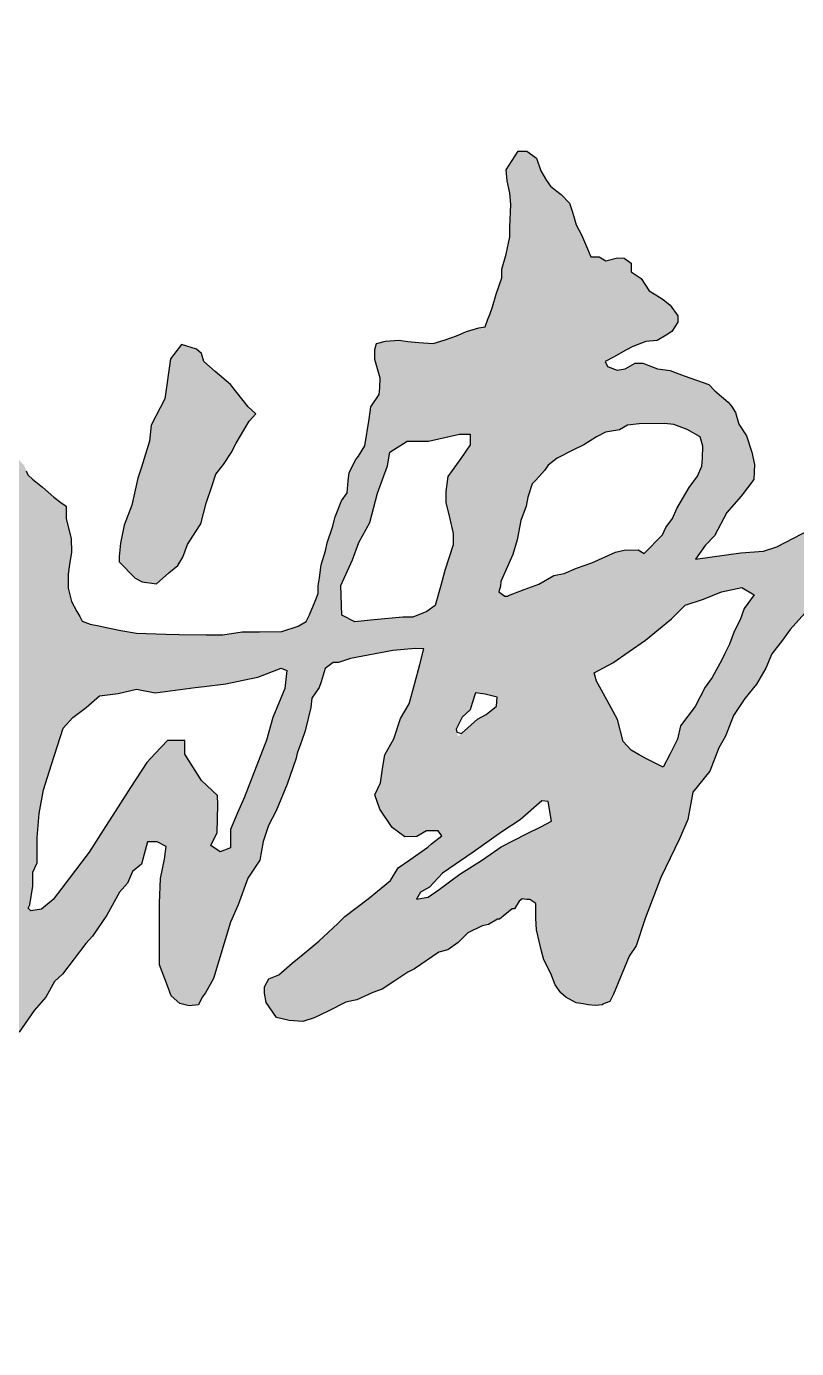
# Model space of a CAD drawing. Header units: millimetres. Extents: x -616 to 3731, y -1108 to 683.
# Drawn here: x 1239 to 2283, y -1108 to 683 of the extents above; entities that cross this region are included whole.
import ezdxf

# ---------------------------------------------------------------- set-up
doc = ezdxf.new("R2010")
doc.units = ezdxf.units.MM

# ---------------------------------------------------------------- blocks, each defined once
blk = doc.blocks.new('11112')
h = blk.add_hatch(color=0)
h.paths.add_polyline_path([(1295.7, -78), (1295.7, -59), (1297.3, -45.8), (1300.1, -29.1), (1299.8, -10.5), (1292.9, 16), (1292.9, 22.1), (1292.9, 33.1), (1285.8, 38.4), (1276.3, 45.5), (1268.7, 52.1), (1260.9, 58.9), (1247.3, 70.1), (1240.9, 76), (1238.9, 81.3), (1235.8, 89.1), (1230.7, 94.2), (1223.9, 101.3), (1215.8, 110.5), (1214.7, 114.2), (1208.6, 124.7), (1203.9, 131.8), (1187.8, 143.8), (1179.8, 145.7), (1171.3, 147.8), (1163.5, 157.6), (1156.9, 169.7), (1146.5, 180.3), (1132.3, 194.9), (1127.8, 200.7), (1121.8, 205.6), (1110.2, 207.8), (1094.3, 202.9), (1087.2, 199.2), (1081.9, 195.5), (1079.3, 182.7), (1072.2, 166.8), (1072.2, 160.3), (1069.6, 146.5), (1068.7, 138.3), (1069.1, 131.6), (1069.4, 122), (1067.7, 107.4), (1067.7, 98.9), (1069.1, 76.9), (1072.2, 69.1), (1074.9, 52.8), (1078.9, 31.4), (1080.2, 24), (1084.4, 13.2), (1086.6, -0.6), (1094.2, -9.9), (1096.9, -14.3), (1102, -22.4), (1107.1, -36.7), (1114.9, -49.9), (1120.4, -55), (1120.4, -66.2), (1123.6, -72.3), (1124.8, -79.4), (1136.3, -87.9), (1144.5, -97.7), (1149.9, -104.8), (1158.7, -114), (1166.6, -125.2), (1173.3, -133.2), (1179, -142.7), (1180.7, -147.5), (1180.7, -152.9), (1180.1, -161.4), (1178.4, -170.2), (1178.4, -175), (1176, -192.6), (1176, -200.1), (1174.9, -208.5), (1167.8, -210.6), (1156.3, -214), (1127.3, -217.7), (1103.7, -222.6), (1089.5, -223.7), (1069.4, -229.2), (1046.6, -234), (1036.1, -235.5), (1022.2, -239.8), (1007.2, -241.6), (994, -244.3), (976.7, -247.6), (959.4, -251), (947.5, -251), (933.6, -253.7), (927.8, -252.5), (920.7, -248.9), (915.5, -241.9), (912.5, -232.6), (909.5, -205.2), (907.1, -190.6), (901.7, -179.7), (894.2, -166.8), (888.4, -159.5), (886, -151), (882.6, -138.4), (879.1, -127.9), (872.1, -100.8), (863.6, -90.3), (858.2, -81.4), (855.5, -68.5), (847.8, -49.6), (847.8, -43.7), (847.8, -31.7), (846.8, -25.6), (843.1, -3.4), (843.4, 5.2), (847.7, 13.9), (857.2, 23.7), (866.5, 39.4), (869, 56.1), (869.3, 59.5), (869.3, 66.8), (874.2, 82.2), (875.7, 92.4), (875.7, 101.3), (881, 110.5), (880, 115.1), (883.5, 122.5), (888.1, 132.4), (888.1, 137.6), (893.6, 145.6), (898, 152.7), (899.5, 161), (907.5, 178), (914.5, 193.5), (920.6, 208.3), (926.8, 229.5), (929.6, 239.2), (935.1, 258.3), (937.1, 269.3), (937.1, 280.4), (942.6, 296.4), (945.6, 309.5), (945.6, 320.5), (945.6, 333.6), (942.6, 354.7), (942.6, 363.7), (937, 380.3), (937, 389.3), (934.9, 399.9), (932, 411.7), (914.4, 437.8), (898.9, 462.4), (894.3, 470.5), (880.8, 494.6), (871.2, 511.9), (864.2, 524.7), (858.4, 535.5), (851.1, 542.3), (834.1, 558.3), (825, 564.8), (816, 572.4), (796.9, 585.9), (785.2, 595.6), (776.3, 607.8), (767.8, 614.8), (754.8, 625.8), (744.8, 635.3), (726.1, 650), (719.2, 652), (710.7, 663.2), (689.7, 673.9), (679.7, 678.9), (669.3, 682.4), (655.8, 683.4), (650.8, 678.5), (649, 673.8), (651.9, 659.2), (656.2, 644.2), (667, 636.3), (690, 621.6), (703.3, 605.6), (728.7, 581.9), (738.3, 574.6), (744.3, 570.4), (758.5, 553.4), (772.2, 541.4), (779.9, 530.6), (790.6, 515.6), (804.8, 499.1), (821.7, 482.5), (843, 436.3), (844.3, 412.3), (850.8, 393.8), (850, 353.8), (844.1, 326.8), (837.8, 306.6), (836.4, 282.3), (827.1, 253), (823.5, 227.3), (820.7, 203), (802.8, 178.7), (801.7, 163.1), (789.9, 136.5), (779.2, 112.2), (764.9, 79.9), (752.6, 36.9), (745.5, 11.9), (722.6, -18.8), (718, -49.7), (715.6, -87.4), (724.8, -107.4), (731.9, -131), (744.8, -148.1), (759.9, -180.3), (770.3, -201.7), (782.1, -217), (795.5, -234.6), (813.1, -257.6), (819.7, -268.4), (826.8, -280.3), (821.6, -283.4), (810.2, -290.3), (791.8, -294.8), (727.5, -310.4), (677.8, -326.1), (622.1, -336.3), (561.7, -347.3), (524.8, -359.7), (470, -372.6), (432.7, -384), (396.5, -387.8), (362.5, -398.9), (331.9, -408.8), (296.8, -415.5), (271.6, -421.6), (230.6, -433.4), (220, -437.3), (196.2, -443.7), (173.1, -451.2), (163.5, -454.4), (134.3, -463.9), (60.4, -489.6), (40.7, -489.6), (20.9, -500.6), (-24.8, -514.3), (-83.1, -531.8), (-113, -544.9), (-154.5, -553.7), (-204.7, -564.6), (-231.6, -577.1), (-263.3, -590), (-324.5, -610.9), (-365.7, -631.5), (-427.6, -651.9), (-525.2, -707.3), (-552.4, -721.4), (-566.2, -739.1), (-588.4, -751.2), (-597.4, -769.4), (-615.5, -807.3), (-615.7, -834.6), (-585.6, -874.4), (-562.3, -896.8), (-532.9, -918.7), (-503.5, -938.1), (-453, -951.4), (-429.2, -959.7), (-403.8, -977.6), (-377.5, -985.6), (-325.6, -1000.9), (-281, -1013.6), (-235.5, -1025.2), (-203.2, -1038.5), (-156.2, -1043), (-108, -1054.7), (-75.4, -1063.5), (-39.1, -1068), (48.4, -1085.5), (107.2, -1099.3), (130.8, -1100.8), (203.7, -1105.5), (245.4, -1103.8), (277.8, -1103), (374.2, -1108.1), (426.5, -1101.2), (476.6, -1103.6), (525.9, -1092.5), (568.4, -1080.8), (633.6, -1062.7), (683.5, -1051.4), (742.3, -1025.6), (807.3, -989.2), (853.9, -958), (869.8, -945.7), (887.2, -925.5), (910.9, -901.4), (938.1, -867.6), (949.7, -845.6), (963.9, -818.7), (977.1, -781.1), (999.6, -735), (1011.4, -712.4), (1014.6, -669.9), (1019.9, -606.1), (1006.3, -549.5), (1004.2, -516), (980.1, -430.1), (971.7, -396.6), (963.8, -365.1), (960, -353.1), (970.1, -338), (997.9, -322.2), (1059.3, -304.3), (1089.1, -295), (1116, -290.2), (1149.9, -281.3), (1168.1, -278.3), (1164.2, -308.9), (1161.9, -344.8), (1156.7, -396.4), (1149.1, -434.6), (1148.8, -473.6), (1141.2, -494.4), (1133.5, -531), (1130, -571.5), (1127, -587.1), (1121.7, -612.3), (1109, -673.1), (1109, -686.7), (1116.5, -705.3), (1127.9, -721.6), (1135.7, -738.3), (1146, -746.6), (1174, -753.7), (1183.6, -748.1), (1193.9, -733.8), (1206.1, -725.3), (1212.1, -711.7), (1229.4, -679.4), (1239.4, -664.7), (1245.2, -514.9), (1241.6, -511.3), (1243.7, -507), (1247.6, -481.5), (1247.6, -462.8), (1253.5, -450.1), (1253.5, -415.7), (1256.5, -383.3), (1262.4, -350.9), (1273.2, -316.6), (1288.9, -267.5), (1302, -252.9), (1331.3, -127.8), (1325.3, -126.6), (1314.7, -122.3), (1311.3, -116.1), (1307.6, -109.2), (1300.4, -96)])
h.paths.add_polyline_path([(873.2, -339.5), (883.7, -360.3), (890.7, -381.2), (905.6, -410.9), (919.6, -438), (933.5, -481.6), (935.3, -516.6), (937, -559.4), (938.8, -585.6), (930.9, -661.8), (930.9, -677.5), (928.3, -688.9), (925.7, -706.3), (913.4, -731.7), (904.7, -750.9), (898.6, -764.8), (888.1, -784.9), (881, -798.4), (873.6, -812.7), (865.4, -828.3), (850.5, -828.3), (837.4, -845.2), (804.2, -873.1), (786.9, -887.7), (773.6, -901.9), (757, -918.5), (724.7, -937.7), (706.6, -958.9), (688.2, -961.7), (671.6, -970.5), (667.2, -973.6), (648.9, -982.4), (643.5, -983.7), (631, -989.5), (620.2, -994.2), (609, -999.3), (590.7, -1006.7), (563, -1011.1), (546.1, -1017.5), (525.1, -1021.6), (507.2, -1022.6), (474.7, -1029), (445.6, -1032.7), (424.6, -1037.1), (404, -1040.2), (379.6, -1042.5), (310.4, -1043.1), (266.1, -1041.7), (223.2, -1051.4), (207.9, -1048.6), (171.9, -1041.7), (153.9, -1040.3), (130.4, -1041.7), (109.6, -1041.7), (73.6, -1036.2), (48.6, -1034.8), (3.7, -1023.5), (-21.2, -1020.8), (-35.5, -1019.2), (-72.4, -1013.8), (-93.2, -1008.3), (-126.5, -998.6), (-155.6, -998.6), (-174.9, -998.6), (-193, -998.6), (-217.9, -987.5), (-242.8, -980.6), (-278.8, -969.5), (-320.4, -959.9), (-359.2, -947.4), (-399.3, -933.6), (-428.4, -916.9), (-465.8, -903.1), (-510.8, -882.8), (-544.3, -860.2), (-548.9, -836.1), (-544.3, -818.2), (-533.5, -800.3), (-516.3, -781.4), (-469, -749.4), (-402.2, -709.1), (-368.9, -694.1), (-313.9, -670.8), (-273.3, -648.4), (-174.1, -617.4), (-134.2, -603.9), (-98.3, -584.7), (-83, -577.6), (-64.9, -570.5), (-9, -550.9), (9.6, -542.8), (41.7, -536.6), (73.7, -524.6), (83.7, -520.8), (93.3, -517.2), (128.2, -502.7), (141.6, -502.7), (198.3, -491.7), (220.1, -480), (259.5, -475.8), (274.6, -458.7), (328, -452.6), (363.4, -439.1), (418.5, -425.7), (438.6, -420.7), (479.6, -403.7), (529.8, -391.4), (560.4, -391.4), (592.2, -387.8), (656.6, -362.6), (708.6, -349.9), (740.2, -343.8), (768.5, -338), (798.9, -330.3), (812.4, -323.3), (842.4, -322.7), (846, -322.6), (864.5, -334.1)], flags=16)
h = blk.add_hatch(color=0)
h.paths.add_polyline_path([(3379.1, -264.6), (3379.1, -250.3), (3379.1, -220.6), (3387.3, -189.2), (3387.3, -170.8), (3387.3, -134.9), (3386.6, -112.8), (3384.8, -81.6), (3392.4, -48.9), (3396.5, 7.5), (3396.5, 19.8), (3404.9, 43.7), (3404.2, 83.5), (3403.9, 98.6), (3412.6, 105.7), (3421.5, 113), (3436.4, 123), (3449.4, 130.7), (3463.9, 136.7), (3470.6, 146.7), (3460.9, 165.4), (3441.1, 189.6), (3432.1, 203.1), (3421.9, 212.7), (3419, 222.4), (3416.4, 232.7), (3417.7, 245.2), (3420.2, 264.2), (3425.7, 288.9), (3419.9, 316), (3425, 352.4), (3424.2, 358.1), (3422.7, 368.4), (3431.9, 386.6), (3431.9, 394), (3431.9, 410), (3429.7, 430.6), (3427.3, 451.8), (3436.5, 468.2), (3432.5, 484.8), (3419.5, 492.4), (3408.9, 506.7), (3395.3, 516.7), (3386.2, 527.6), (3379.2, 544.3), (3370.2, 555.5), (3359, 560.8), (3342, 561.1), (3324, 564), (3304.7, 565.8), (3284.4, 566.2), (3254.7, 564.9), (3233.3, 559.7), (3213.3, 553.9), (3185.5, 542.9), (3168.7, 541.6), (3148.4, 535.6), (3113, 528), (3071, 513.4), (3059.9, 508.8), (3026.4, 498.9), (2990.2, 489.9), (2976.6, 488), (2949.4, 482.2), (2930.9, 482.5), (2909.3, 481.5), (2877, 488), (2865.3, 480.8), (2849.8, 463.4), (2849.8, 455), (2856.3, 438.8), (2866.6, 419.5), (2869.9, 402), (2870.6, 388.8), (2876.3, 381.3), (2888.6, 365.2), (2899, 365.2), (2912.3, 356.4), (2916.4, 344.1), (2916.4, 327.1), (2910.2, 308.6), (2906.4, 294.6), (2899.2, 276.9), (2894.5, 259.3), (2886.2, 240.7), (2879.6, 223.3), (2869.8, 200.7), (2854.5, 165.4), (2850.2, 152.8), (2841.5, 127.2), (2831, 116.7), (2824.1, 99.7), (2781.1, 91.1), (2769.6, 87.4), (2741.2, 80.5), (2709.2, 68.2), (2667.5, 59.5), (2661.1, 54.9), (2635, 53.1), (2616.2, 50.8), (2590.3, 46.3), (2580.6, 44.8), (2572.4, 42.5), (2563, 40.2), (2555.8, 40.2), (2545.9, 33.5), (2530.3, 30.5), (2522.2, 27.2), (2506.4, 27.9), (2488.8, 24.9), (2481.1, 21.8), (2469.9, 18.8), (2458.7, 20), (2454.8, 27.9), (2448.8, 37.4), (2441, 49.2), (2425.8, 49.2), (2405.2, 44.6), (2375.8, 31), (2356, 17.4), (2333.3, 12.8), (2312.8, 7.7), (2278.7, -9.9), (2255.9, -22), (2237.9, -27.5), (2207.2, -29.8), (2145.8, -38.5), (2159.1, -20), (2171.6, -6.7), (2188.2, 24.7), (2207.8, 46.7), (2225, 69.5), (2226, 89.8), (2222.3, 106.4), (2214.9, 128.6), (2204.5, 144.5), (2200, 160.1), (2194.5, 169), (2190, 174.2), (2172.2, 189.6), (2164, 198.1), (2130.4, 209.7), (2119.9, 214), (2111.7, 217.3), (2094.5, 219.3), (2074.3, 227.3), (2063.9, 227.3), (2050.7, 219.4), (2039.7, 217.6), (2026.7, 222.4), (2023.3, 229.4), (2034.9, 235.2), (2051.4, 244.7), (2060.8, 249.8), (2078.5, 256.6), (2094, 257.9), (2106.3, 264.9), (2113.8, 270.1), (2122, 282.7), (2122, 291.2), (2111.5, 305.9), (2102, 313.3), (2091.9, 319.7), (2082.9, 324.9), (2072.4, 341.8), (2058.7, 350.8), (2058.7, 362.4), (2049.1, 369.3), (2040.2, 369.8), (2024.3, 365.6), (2015.3, 371), (2004.1, 371), (1999.5, 381.9), (1991.6, 401), (1984.3, 414.4), (1981.5, 424.2), (1979.4, 431.6), (1975.2, 443.7), (1964, 455.6), (1956.2, 461.6), (1949.3, 466.9), (1944, 474.8), (1936.1, 487.5), (1930.3, 504.9), (1917.1, 514.4), (1905.5, 514.4), (1889.1, 489.1), (1890.7, 474.3), (1894.4, 457.4), (1895.4, 442.1), (1894.4, 411.5), (1894.4, 398.3), (1889.1, 374.6), (1883.3, 354.5), (1883.3, 342.9), (1875.9, 320.7), (1869.3, 298.4), (1864.4, 286.5), (1860.7, 276.4), (1852.1, 275), (1835.6, 270.1), (1822.2, 264.1), (1806.4, 258.5), (1790.4, 253.7), (1770.9, 255.1), (1756, 256.6), (1743.6, 258.1), (1725.7, 257), (1713.7, 253.7), (1711.5, 245.8), (1711.5, 232), (1718.6, 206.6), (1718.2, 193.5), (1717.1, 184.5), (1705.9, 167.7), (1703.6, 151.3), (1697.9, 115.1), (1689.1, 101), (1685.7, 96.7), (1676.5, 78.8), (1675.1, 67.7), (1673.8, 51.4), (1666.3, 40.6), (1657.5, 18.9), (1654.1, 4.7), (1646.7, -16.3), (1644.6, -27.1), (1638.5, -46), (1636.5, -63.6), (1634.5, -74.5), (1634.5, -85.2), (1630.3, -95.4), (1622.6, -114.1), (1618.3, -122.8), (1607.3, -129.5), (1591.9, -189.5), (1589.5, -213.9), (1636, -212.4), (1638.5, -204.6), (1643.9, -186.7), (1654.7, -178.3), (1662.2, -178.3), (1678.1, -173), (1735.5, -162.4), (1766.6, -159.6), (1777.7, -160), (1772.2, -181.1), (1765.6, -206.3), (1757.9, -234.6), (1746, -254.5), (1737, -281.8), (1724.9, -303.6), (1722.2, -319.6), (1718.9, -341.5), (1711.3, -357.9), (1717.9, -377.1), (1734.9, -402.1), (1752, -414.8), (1768.4, -414.3), (1781.5, -406.7), (1797, -406.7), (1802.1, -413.4), (1788.1, -424.2), (1783.1, -428.8), (1758.9, -445.9), (1743.1, -456.9), (1732.4, -473.8), (1702.4, -498.6), (1670.6, -522.6), (1661.2, -532.3), (1635.5, -556.1), (1613.9, -574.3), (1599.4, -586), (1581.3, -601.9), (1567.8, -607), (1561.7, -618.2), (1561.7, -626.8), (1563.9, -639.4), (1577.9, -659.5), (1595.2, -663.7), (1613.9, -665.1), (1629.2, -659.9), (1648, -650.8), (1672.1, -638.7), (1687, -635.6), (1708.6, -625.8), (1721.2, -621.1), (1738.5, -609.8), (1755.8, -598), (1765.2, -593.5), (1798.2, -570.9), (1810.1, -567.7), (1824.2, -557.9), (1837.3, -544.8), (1856.6, -535.4), (1865.4, -533.6), (1877.5, -526.4), (1880.1, -526.4), (1897.5, -512.3), (1900.5, -512.3), (1909.1, -498.3), (1917.3, -499.7), (1921.2, -499.7), (1929.6, -505.3), (1929.4, -513.9), (1929.4, -525.3), (1930.5, -540.6), (1937.3, -569.8), (1940.2, -581.4), (1949.9, -599.9), (1955.9, -615.3), (1963.5, -626), (1970, -631.8), (1984.2, -639.5), (1993.5, -640.9), (2000.3, -642.3), (2009.8, -643.4), (2016.4, -642.8), (2029.8, -637.9), (2034.6, -628.1), (2056, -576.6), (2065.5, -562.4), (2077.5, -525.4), (2098.7, -469.9), (2124.4, -417.3), (2135.3, -391.3), (2142.3, -354.4), (2165.3, -325.7), (2177.6, -294), (2186.7, -278.2), (2197.5, -250.3), (2212.7, -227.3), (2228.4, -207.9), (2241.1, -186.3), (2249.5, -166.6), (2263.9, -148.4), (2274.1, -133.8), (2294, -111.8), (2318.2, -86), (2329.5, -84.8), (2340.5, -88.1), (2361.3, -89.1), (2375.6, -89.7), (2391.6, -88), (2395.3, -110.8), (2385.8, -140), (2378.3, -178.1), (2367.5, -219.5), (2367.5, -248.7), (2353.2, -282.7), (2340.2, -341.6), (2332, -366.8), (2328, -405.5), (2325.6, -426.6), (2322.3, -446.6), (2321, -465.5), (2319.1, -491.1), (2326.2, -517), (2330.6, -528.5), (2348.7, -553.7), (2360, -578.1), (2373.4, -583.4), (2385.8, -591.6), (2409.9, -595.8), (2428.6, -589), (2447.7, -582), (2451.4, -565), (2475.5, -537.1), (2491.3, -512.7), (2503.5, -495.7), (2515.1, -475.3), (2532.7, -451.5), (2542.9, -434.5), (2553.4, -413), (2563.9, -397.8), (2582.7, -366), (2591.9, -348.4), (2597.6, -335), (2614.2, -316.6), (2630, -302.7), (2640.2, -276.2), (2648.3, -263.3), (2666.9, -243.4), (2676.9, -222.5), (2685.1, -205.5), (2696.5, -191), (2700.8, -186.4), (2703.8, -166.8), (2710.7, -161.1), (2715.9, -154), (2725.9, -143.3), (2736.4, -124.8), (2739.6, -116.1), (2749.1, -109.4), (2755.8, -100.6), (2758.9, -90.6), (2767.4, -76.7), (2771.8, -64.4), (2786.4, -38.6), (2795.9, -13.9), (2830.5, -15.6), (2851.9, 7.8), (2876.6, 6.7), (2934.9, 29.2), (2987.9, 56.9), (3046.2, 79.7), (3107, 101.8), (3138.9, 116), (3212.4, 140.7), (3290.1, 153), (3300.3, 137.3), (3271.1, 117), (3199.6, 67.3), (3146.9, 37.6), (3093.1, 0), (2970.5, -78.6), (2878.9, -186.8), (2831.8, -268.1), (2802.9, -334.5), (2801, -414.8), (2807.9, -452.9), (2829.8, -478.9), (2861.2, -494), (2881.1, -483.9), (2893.3, -455.5), (2919.2, -416.6), (2959.5, -373.8), (2995.8, -348.8), (3057.8, -310.2), (3139.9, -268.2), (3206.3, -250), (3225.5, -247.4), (3224.1, -260.6), (3184.6, -307.8), (3166.8, -334.5), (3124.9, -379.7), (3048.4, -438), (3030.3, -451.8), (3005.8, -466.9), (2987.5, -486.2), (2967.9, -499), (2949.7, -511.6), (2921.3, -531.2), (2907.7, -542.6), (2849.8, -578.6), (2836.4, -592), (2837.9, -624.7), (2861.1, -646.3), (2898, -652.1), (2929.3, -646.4), (2965.4, -628.3), (3002, -611.7), (3033.8, -584), (3060.4, -570.1), (3086.8, -552.3), (3114.9, -532.9), (3155.2, -507.5), (3204, -474.6), (3261, -457.2), (3261.3, -483.7), (3262.6, -518.5), (3260.5, -559.4), (3260.1, -578.5), (3244.6, -641.6), (3246.3, -694.1), (3240.6, -792.5), (3237.9, -850.1), (3233.3, -915.8), (3226.3, -970.1), (3221.4, -995.6), (3210.4, -1027.4), (3165, -1036.9), (3123.6, -1023.8), (3075.3, -995.4), (3032.9, -964), (3010.3, -937.8), (3002.9, -931), (2977.9, -904), (2964.2, -886.9), (2954.9, -876.9), (2941.2, -863.4), (2918.1, -830.5), (2901.4, -807.5), (2893.6, -792.3), (2880.8, -773.2), (2871.4, -759.3), (2865.7, -752.4), (2848, -727.6), (2840.1, -713.4), (2831.8, -699.2), (2817.6, -680.6), (2808.7, -664.4), (2802.3, -651.6), (2796.5, -641.4), (2790.4, -626.6), (2781.4, -625.5), (2779.3, -633.5), (2781.9, -646.5), (2786.4, -660.4), (2790.6, -673.2), (2801.6, -693.2), (2811.1, -711.4), (2819, -728.6), (2837.8, -752.6), (2846.4, -766.1), (2875.4, -804.1), (2883.6, -813.3), (2905.7, -853.6), (2928.9, -887.2), (2971.9, -934.1), (2994.4, -958.2), (3020.6, -986.3), (3059.9, -1025.8), (3081.8, -1048.5), (3155.7, -1084.8), (3222.8, -1105.9), (3277.5, -1098.1), (3294.1, -1073.7), (3300.5, -1034.7), (3316.5, -965.4), (3323.9, -903.4), (3334.2, -836.5), (3334.1, -787.5), (3331.2, -755.2), (3343.3, -696.2), (3347.4, -650.2), (3363.8, -580.1), (3363.9, -511.6), (3363.7, -505.2), (3362.3, -477.3), (3365.4, -464), (3375.2, -449.4), (3383, -439.9), (3386.6, -431.1), (3403.9, -414.5), (3408.8, -406.7), (3427.4, -397.1), (3456.6, -385.3), (3485.9, -372.8), (3497.6, -367.8), (3515.3, -363.9), (3541, -357.3), (3570.1, -349.4), (3583.2, -343.7), (3599.8, -341.7), (3612.2, -339.3), (3627.1, -337.1), (3635.4, -333.9), (3646.2, -331.4), (3657.1, -328.8), (3682.6, -333), (3706.5, -332.8), (3724.3, -336.7), (3731.1, -334.7), (3729.9, -322.5), (3727.7, -319.1), (3711.6, -313.4), (3697.9, -311.7), (3674.3, -313.8), (3646.6, -313.8), (3620, -313.8), (3603.6, -316.7), (3579.3, -322.3), (3566.1, -327.2), (3545.3, -330.6), (3522.6, -334.3), (3502.8, -341.6), (3492.2, -343.8), (3461.7, -353.7), (3444.6, -362.1), (3429.3, -364.1), (3401.6, -372.2), (3376.6, -378.3), (3371.9, -368.1), (3374.2, -330.2), (3375.9, -301.5), (3379.1, -284.1)])
h.paths.add_polyline_path([(3262.8, -205.9), (3253.7, -195), (3225, -190), (3208.6, -191.3), (3188.6, -194.1), (3176.3, -195.2), (3160, -198.1), (3139.4, -201.7), (3127.3, -207.6), (3107.7, -211.8), (3090.1, -220.6), (3072, -225.6), (3056, -232.9), (3044.5, -238.9), (3033.3, -245.7), (3020.2, -250.3), (3011.4, -256.8), (3000.3, -261.9), (2973.5, -277.6), (2952.3, -289.6), (2931.5, -304.8), (2905.9, -325.4), (2890.3, -333.5), (2874, -336.6), (2877.8, -316.3), (2880.3, -302.3), (2892, -293.3), (2900.9, -272.4), (2911.6, -242.6), (2924.4, -225.6), (2945.2, -198.1), (2952.1, -183.8), (2971.6, -163.3), (2986.6, -141.5), (3006.4, -123), (3028.9, -105.5), (3072.1, -80), (3088.2, -60.3), (3134.1, -29.1), (3164.4, -7.5), (3205, 14.3), (3250.6, 26.8), (3268.7, 26.8), (3281.1, 19.6), (3285.6, 6.9), (3287.3, -4.8), (3283.7, -35.6), (3284.9, -48.7), (3284.9, -70.6), (3286.2, -95.5), (3286.2, -117.4), (3285.6, -129.8), (3282.4, -153.6), (3281.2, -171), (3281.2, -179.8), (3280.5, -201.9), (3270.3, -215.8)], flags=16)
h.paths.add_polyline_path([(3259.2, -391.5), (3264.6, -400.4), (3263.7, -421), (3238.6, -437), (3204.3, -448.5), (3188.8, -452.8), (3161.4, -469.3), (3146.8, -475.1), (3125, -484.3), (3115, -486), (3101, -495.4), (3085.7, -499.3), (3079.8, -502), (3069.9, -510), (3061.7, -512.6), (3055.5, -506.8), (3060.5, -489.6), (3069.6, -479.6), (3080.6, -481.6), (3129, -456), (3144.3, -447.7), (3174.8, -423.6), (3207.2, -408.3), (3220, -400.8), (3242, -392.8)], flags=16)
h.paths.add_polyline_path([(3270.8, 203.8), (3251.6, 203.8), (3221.4, 201.1), (3199.1, 194.1), (3144.8, 179.5), (3122.6, 170.8), (3086.4, 160.2), (3038.3, 140.6), (3023.1, 136.1), (2996.7, 120.9), (2970.4, 137.9), (2932.9, 124), (2904.6, 124.5), (2887.7, 125.3), (2872.2, 133.1), (2872.2, 136.4), (2872.2, 141.9), (2876.5, 153.8), (2891.8, 179), (2901.9, 192.8), (2913.2, 211.7), (2909, 227.6), (2927.3, 272.7), (2943.7, 297.7), (2954.4, 334.4), (2963.7, 359), (3020.3, 388.8), (3056.5, 391.3), (3075.9, 394.1), (3116.2, 406.2), (3137.1, 418.7), (3153.1, 423.7), (3189.8, 440.3), (3213.2, 446.9), (3236.7, 452.4), (3288.2, 458.9), (3315.6, 461.6), (3327.3, 454.2), (3327.3, 433.9), (3320.9, 395.6), (3313, 358.2), (3307.5, 294.4), (3307.1, 244.3), (3299.9, 214.5)], flags=16)
h.paths.add_polyline_path([(2791, 30.8), (2786, 22.2), (2774.6, 2.4), (2763.2, -25), (2744.9, -53.9), (2728.9, -75.2), (2721.7, -84.2), (2715.3, -94.4), (2709.9, -99.6), (2685, -137.6), (2677.2, -144.8), (2671.7, -153.5), (2656.3, -173.8), (2649, -187.3), (2633.5, -215.7), (2627.8, -225.2), (2617.7, -234.7), (2608.8, -245.7), (2600.1, -256.4), (2583.5, -275.2), (2569.8, -293.8), (2563.6, -300.2), (2556, -310.2), (2546, -319.7), (2541, -325.8), (2528.3, -343.5), (2519.2, -355.2), (2513.4, -364), (2501.8, -374.7), (2498.6, -385.1), (2487.3, -400.9), (2471.5, -420.7), (2454.5, -437.4), (2448.3, -444), (2432.8, -460.9), (2423.6, -470.5), (2410.3, -480.7), (2401.5, -476.1), (2401.5, -463.3), (2401.5, -454.1), (2404.5, -438), (2406.3, -431.5), (2406.9, -419), (2409.6, -402.9), (2415.5, -384.5), (2417.8, -369.2), (2420.3, -358.3), (2424.2, -353.9), (2425.6, -344.6), (2426.2, -339), (2428.6, -335.7), (2429.5, -329.3), (2431.9, -317.1), (2433.3, -305.7), (2437, -298.1), (2444.4, -282.6), (2448.3, -270.7), (2451, -260.9), (2453.9, -253.5), (2458.4, -236.8), (2461.1, -221.1), (2461.1, -215.1), (2465, -202.9), (2469, -193.6), (2474.4, -180.6), (2480.6, -165.5), (2484.7, -155.3), (2487.4, -137.6), (2496.4, -122.4), (2498.4, -107.3), (2499.1, -92.9), (2509.4, -73.8), (2509.7, -63.5), (2512.8, -51.9), (2514.6, -40.8), (2514, -27.6), (2516.9, -13.5), (2527.1, -9.6), (2547.6, -9), (2561.3, -4.4), (2579.9, -1.6), (2604.8, 5.5), (2632.9, 9.3), (2655.8, 14.6), (2680.7, 23), (2688.5, 23.7), (2714.4, 26), (2723.3, 26.9), (2733, 31), (2753.1, 33.6), (2769.7, 37.5), (2781.5, 44.3), (2791, 44.3)], flags=16)
h.paths.add_polyline_path([(2225.5, -86.9), (2211.8, -105.5), (2206.3, -120.5), (2198.4, -136.3), (2192.1, -153.7), (2185.7, -166.3), (2181.5, -174.9), (2168.3, -198.7), (2158.9, -212.1), (2145.4, -238.2), (2125.7, -264.3), (2121.4, -282.6), (2111.4, -302.2), (2101.9, -320.4), (2080.6, -309.3), (2069.6, -303.6), (2058.5, -297.5), (2047.8, -285.6), (2040.3, -255.6), (2031.6, -239.8), (2018.5, -216.1), (2011.7, -203.6), (2008.7, -192.4), (2034, -179), (2078.2, -148.2), (2113.4, -119.2), (2132, -100.7), (2156.5, -92.9), (2181, -82.6), (2208.7, -77.1)], flags=16)
h.paths.add_polyline_path([(2154.3, 87.6), (2148.5, 73.9), (2137.4, 58.7), (2120.8, 30.2), (2114.5, 16.6), (2105.6, 4.4), (2101.1, -5.6), (2076.4, -30.9), (2068, -26), (2049.3, -26.1), (2037.6, -28.9), (2005.3, -43.6), (1984.8, -50.9), (1967.9, -58), (1954.1, -60.5), (1933.6, -72.5), (1913.8, -79.5), (1892.4, -87.8), (1889.3, -89.8), (1879.3, -82.8), (1881.4, -75.1), (1882, -68.7), (1898.2, -32.1), (1904.2, -12.3), (1909.1, 13.8), (1916.6, 33.1), (1918.5, 45.7), (1924.6, 63.4), (1929.2, 68.1), (1933.9, 73.4), (1941.2, 81.8), (1946, 88.7), (1958.3, 98.4), (1980.4, 109.6), (1994.7, 116.5), (2011.6, 127.4), (2023.8, 133.8), (2042.8, 136.6), (2053.6, 143.1), (2069.4, 144.9), (2103.9, 145.5), (2116.5, 143.8), (2134.7, 137.4), (2152.2, 127.2), (2155.8, 114.5), (2155.3, 98.2)], flags=16)
h.paths.add_polyline_path([(1950.7, -393.4), (1936.1, -401.1), (1916.9, -410.8), (1882.7, -428.4), (1857, -445.7), (1826.3, -465.2), (1798.3, -486.3), (1783.5, -496.5), (1767.9, -499.4), (1773.3, -489.8), (1785.6, -482.9), (1803.2, -463.9), (1844.4, -435.6), (1883.5, -408.1), (1908.3, -391.5), (1937.4, -365.8), (1946.1, -366.7)], flags=16)
h.paths.add_polyline_path([(1876.9, -225.6), (1876.3, -237.6), (1862.4, -248.9), (1850.4, -255.5), (1824, -278.8), (1821.6, -268.9), (1829.7, -252.5), (1840.6, -242.6), (1843.3, -233.7), (1847.5, -219.7), (1861, -221.5)], flags=16)
h.paths.add_polyline_path([(1817.6, -18.9), (1806, -53.9), (1800.6, -74.3), (1792.9, -101.5), (1781.9, -109.5), (1762.7, -117.1), (1749.1, -117.1), (1705.6, -121.3), (1684.3, -123.2), (1666.7, -114.3), (1665.4, -74.3), (1680.9, -39.3), (1689.7, -15.9), (1704.3, 11.3), (1714.7, 50.8), (1728.6, 88.1), (1731.7, 106.7), (1754.9, 121.2), (1784.1, 121.2), (1826, 130.9), (1840.6, 130.9), (1840.6, 116.3), (1827.9, 97.8), (1810.4, 73.5), (1807.5, 53.1), (1807.5, 38.5), (1812.3, 18.1), (1817.6, -3.9)], flags=16)
for color, points in [(0, [(1482.9, 37.3), (1490.4, 59.8), (1496, 76.6), (1506.3, 89.7), (1516.6, 105.6), (1523.3, 118.7), (1540.9, 148.6), (1549.9, 158.6), (1539.7, 167.8), (1515.7, 198.2), (1495.1, 216), (1479.6, 229.3), (1476.4, 240.3), (1469.8, 245.9), (1449.1, 252.4), (1434.2, 232.8), (1426.7, 178.6), (1408, 143), (1406.1, 121.5), (1394.9, 86), (1390.3, 71.3), (1381.8, 34.5), (1371.5, 7.4), (1366.8, -16.9), (1364.9, -34.7), (1364.9, -42.3), (1386.5, -64.1), (1395.8, -69.3), (1415.5, -72.1), (1432.3, -57.2), (1444.5, -46.9), (1451.1, -35.7), (1457.6, -18.8), (1468.9, -1), (1475.4, 9.3)]), (7, [(1607.3, -129.5), (1585.2, -136.7), (1555, -137.1), (1531.5, -137.1), (1505.1, -141), (1482.6, -141), (1446.2, -140.7), (1427.9, -140), (1388.1, -138.6), (1367, -135.2), (1351.6, -131.9), (1337.3, -129), (1331.3, -127.8), (1302, -252.9), (1319.9, -239.5), (1338.2, -223.6), (1363.5, -220.4), (1388.1, -214.5), (1413.6, -219.4), (1467.7, -212.5), (1479.8, -211), (1509.2, -207.3), (1541.3, -200.8), (1552.7, -198.5), (1584.5, -186), (1591.9, -189.5)]), (7, [(1526, -506.7), (1539.3, -470.6), (1555.6, -446.3), (1559.9, -421.2), (1567.2, -399.2), (1577.7, -379.5), (1592.6, -343.5), (1596.2, -333.1), (1604.6, -308.3), (1606, -301.3), (1612.1, -285.4), (1616.8, -270.9), (1624.7, -239.6), (1625.8, -227), (1636, -212.4), (1589.5, -213.9), (1573.1, -252.9), (1564.3, -283.6), (1534.2, -362.1), (1525.2, -382.2), (1515.8, -404.9), (1515.8, -429.5), (1501.5, -435.2), (1489, -426.5), (1497.4, -409), (1498.7, -371.6), (1498, -358.8), (1476.5, -338.2), (1453.9, -302.8), (1453.9, -284.2), (1430.3, -284.2), (1413.6, -301.9), (1402.1, -314.1), (1380.2, -348), (1356.2, -385.2), (1346.2, -400.9), (1324.2, -435.4), (1286.9, -484.4), (1275.3, -499.7), (1259.4, -512.9), (1245.2, -514.9), (1239.4, -664.7), (1249.5, -650), (1265.2, -632.2), (1277.2, -611), (1288.2, -600.8), (1319.5, -559.3), (1328.7, -549.4), (1347.9, -520.9), (1365.1, -489.8), (1375.9, -477.7), (1382.9, -461.6), (1395.1, -451.6), (1398.8, -438.3), (1403.4, -421.6), (1416.5, -421.6), (1428.5, -428), (1426.3, -444.8), (1420.6, -471.4), (1419.6, -504.6), (1419.3, -543.4), (1419.3, -563.9), (1419.3, -588.4), (1430.3, -616.5), (1435.1, -630.1), (1446.9, -640.4), (1459.5, -643.9), (1472.3, -642.3), (1477.5, -631.8), (1481.8, -626.2), (1492.7, -606.9), (1515.9, -530.2)])]:
    blk.add_hatch(color=color).paths.add_polyline_path(points)
for p, q in [((1889.1, 489.1), (1905.5, 514.4)), ((1905.5, 514.4), (1917.1, 514.4)), ((1917.1, 514.4), (1930.3, 504.9)), ((1930.3, 504.9), (1936.1, 487.5)), ((1890.7, 474.3), (1889.1, 489.1)), ((1936.1, 487.5), (1944, 474.8)), ((1894.4, 457.4), (1890.7, 474.3)), ((1944, 474.8), (1949.3, 466.9)), ((1949.3, 466.9), (1956.2, 461.6)), ((1895.4, 442.1), (1894.4, 457.4)), ((1956.2, 461.6), (1964, 455.6)), ((1964, 455.6), (1964, 455.6)), ((1964, 455.6), (1975.2, 443.7)), ((1894.4, 411.5), (1895.4, 442.1)), ((1975.2, 443.7), (1979.4, 431.6)), ((1979.4, 431.6), (1981.5, 424.2)), ((1981.5, 424.2), (1984.3, 414.4)), ((1984.3, 414.4), (1991.6, 401)), ((1889.1, 374.6), (1894.4, 398.3)), ((1894.4, 398.3), (1894.4, 411.5)), ((1991.6, 401), (1999.5, 381.9)), ((1999.5, 381.9), (2004.1, 371)), ((1883.3, 354.5), (1889.1, 374.6)), ((2004.1, 371), (2015.3, 371)), ((2015.3, 371), (2024.3, 365.6)), ((2024.3, 365.6), (2040.2, 369.8)), ((2040.2, 369.8), (2049.1, 369.3)), ((2049.1, 369.3), (2049.1, 369.3)), ((2049.1, 369.3), (2058.7, 362.4)), ((2058.7, 362.4), (2058.7, 350.8)), ((1875.9, 320.7), (1883.3, 342.9)), ((1883.3, 342.9), (1883.3, 354.5)), ((2058.7, 350.8), (2072.4, 341.8)), ((2072.4, 341.8), (2082.9, 324.9)), ((2082.9, 324.9), (2091.9, 319.7)), ((1870.8, 303.3), (1875.9, 320.7)), ((2091.9, 319.7), (2102, 313.3)), ((2102, 313.3), (2111.5, 305.9)), ((2111.5, 305.9), (2122, 291.2)), ((1864.4, 286.5), (1867, 292.9)), ((1867, 292.9), (1870.8, 303.3)), ((2122, 291.2), (2122, 282.7)), ((1822.2, 264.1), (1835.6, 270.1)), ((1835.6, 270.1), (1852.1, 275)), ((1852.1, 275), (1860.7, 276.4)), ((1860.7, 276.4), (1864.4, 286.5)), ((1860.7, 276.4), (1860.7, 276.4)), ((2113.8, 270.1), (2106.3, 264.9)), ((2122, 282.7), (2113.8, 270.1)), ((1449.1, 252.4), (1434.2, 232.8)), ((1469.8, 245.9), (1449.1, 252.4)), ((1449.1, 252.4), (1449.1, 252.4)), ((1711.5, 245.8), (1713.7, 253.7)), ((1713.7, 253.7), (1725.7, 257)), ((1725.7, 257), (1743.6, 258.1)), ((1743.6, 258.1), (1756, 256.6)), ((1756, 256.6), (1770.9, 255.1)), ((1770.9, 255.1), (1790.4, 253.7)), ((1790.4, 253.7), (1806.4, 258.5)), ((1806.4, 258.5), (1822.2, 264.1)), ((2078.5, 256.6), (2060.8, 249.8)), ((2094, 257.9), (2078.5, 256.6)), ((2106.3, 264.9), (2094, 257.9)), ((1476.4, 240.3), (1469.8, 245.9)), ((1479.6, 229.3), (1476.4, 240.3)), ((1711.5, 232), (1711.5, 245.8)), ((2034.9, 235.2), (2023.3, 229.4)), ((2051.4, 244.7), (2034.9, 235.2)), ((2034.9, 235.2), (2034.9, 235.2)), ((2060.8, 249.8), (2051.4, 244.7)), ((1434.2, 232.8), (1426.7, 178.6)), ((1495.1, 216), (1479.6, 229.3)), ((1515.7, 198.2), (1495.1, 216)), ((1718.6, 206.6), (1711.5, 232)), ((2023.3, 229.4), (2026.7, 222.4)), ((2026.7, 222.4), (2039.7, 217.6)), ((2039.7, 217.6), (2050.7, 219.4)), ((2039.7, 217.6), (2039.7, 217.6)), ((2050.7, 219.4), (2063.9, 227.3)), ((2063.9, 227.3), (2068.7, 227.3)), ((2068.7, 227.3), (2074.3, 227.3)), ((2074.3, 227.3), (2088.4, 221.7)), ((2088.4, 221.7), (2094.5, 219.3)), ((2094.5, 219.3), (2111.7, 217.3)), ((2111.7, 217.3), (2119.9, 214)), ((1539.7, 167.8), (1515.7, 198.2)), ((1718.2, 193.5), (1718.6, 206.6)), ((2119.9, 214), (2130.4, 209.7)), ((2130.4, 209.7), (2164, 198.1)), ((2164, 198.1), (2172.2, 189.6)), ((1705.9, 167.7), (1717.1, 184.5)), ((1717.1, 184.5), (1718.2, 193.5)), ((2172.2, 189.6), (2190, 174.2)), ((1426.7, 178.6), (1408, 143)), ((1549.9, 158.6), (1539.7, 167.8)), ((1703.6, 151.3), (1705.9, 167.7)), ((2190, 174.2), (2194.5, 169)), ((2194.5, 169), (2200, 160.1)), ((1523.3, 118.7), (1540.9, 148.6)), ((1540.9, 148.6), (1549.9, 158.6)), ((1697.9, 115.1), (1703.6, 151.3)), ((2069.4, 144.9), (2053.6, 143.1)), ((2103.9, 145.5), (2069.4, 144.9)), ((2116.5, 143.8), (2103.9, 145.5)), ((2134.7, 137.4), (2116.5, 143.8)), ((2200, 160.1), (2204.5, 144.5)), ((2204.5, 144.5), (2214.9, 128.6)), ((1408, 143), (1406.1, 121.5)), ((1784.1, 121.2), (1826, 130.9)), ((1826, 130.9), (1840.6, 130.9)), ((1840.6, 130.9), (1840.6, 116.3)), ((2011.6, 127.4), (1994.7, 116.5)), ((2023.8, 133.8), (2011.6, 127.4)), ((2042.8, 136.6), (2023.8, 133.8)), ((2053.6, 143.1), (2042.8, 136.6)), ((2152.2, 127.2), (2134.7, 137.4)), ((2155.8, 114.5), (2152.2, 127.2)), ((2214.9, 128.6), (2222.3, 106.4)), ((1406.1, 121.5), (1394.9, 86)), ((1406.1, 121.5), (1406.1, 121.5)), ((1516.6, 105.6), (1523.3, 118.7)), ((1689.1, 101), (1697.9, 115.1)), ((1731.7, 106.7), (1754.9, 121.2)), ((1754.9, 121.2), (1784.1, 121.2)), ((1840.6, 116.3), (1827.9, 97.8)), ((1980.4, 109.6), (1958.3, 98.4)), ((1994.7, 116.5), (1980.4, 109.6)), ((2155.3, 98.2), (2155.8, 114.5)), ((1496, 76.6), (1506.3, 89.7)), ((1506.3, 89.7), (1516.6, 105.6)), ((1676.5, 78.8), (1685.7, 96.7)), ((1685.7, 96.7), (1689.1, 101)), ((1728.6, 88.1), (1731.7, 106.7)), ((1827.9, 97.8), (1810.4, 73.5)), ((1958.3, 98.4), (1946, 88.7)), ((2154.3, 87.6), (2155.3, 98.2)), ((2222.3, 106.4), (2226, 89.8)), ((2226, 89.8), (2225, 69.5)), ((1238.9, 81.3), (1240.9, 76)), ((1240.9, 76), (1247.3, 70.1)), ((1394.9, 86), (1390.3, 71.3)), ((1490.4, 59.8), (1496, 76.6)), ((1675.1, 67.7), (1676.5, 78.8)), ((1714.7, 50.8), (1728.6, 88.1)), ((1810.4, 73.5), (1807.5, 53.1)), ((1933.9, 73.4), (1929.2, 68.1)), ((1941.2, 81.8), (1933.9, 73.4)), ((1946, 88.7), (1941.2, 81.8)), ((1941.2, 81.8), (1941.2, 81.8)), ((2137.4, 58.7), (2148.5, 73.9)), ((2148.5, 73.9), (2154.3, 87.6)), ((1247.3, 70.1), (1260.9, 58.9)), ((1260.9, 58.9), (1268.7, 52.1)), ((1390.3, 71.3), (1381.8, 34.5)), ((1482.9, 37.3), (1490.4, 59.8)), ((1673.8, 51.4), (1675.1, 67.7)), ((1924.6, 63.4), (1918.5, 45.7)), ((1929.2, 68.1), (1924.6, 63.4)), ((1929.2, 68.1), (1929.2, 68.1)), ((2120.8, 30.2), (2137.4, 58.7)), ((2225, 69.5), (2207.8, 46.7)), ((1268.7, 52.1), (1276.3, 45.5)), ((1276.3, 45.5), (1285.8, 38.4)), ((1285.8, 38.4), (1292.9, 33.1)), ((1475.4, 9.3), (1482.9, 37.3)), ((1657.5, 18.9), (1666.3, 40.6)), ((1666.3, 40.6), (1673.8, 51.4)), ((1666.3, 40.6), (1666.3, 40.6)), ((1704.3, 11.3), (1714.7, 50.8)), ((1807.5, 53.1), (1807.5, 38.5)), ((1807.5, 38.5), (1812.3, 18.1)), ((1918.5, 45.7), (1916.6, 33.1)), ((2207.8, 46.7), (2188.2, 24.7)), ((1292.9, 33.1), (1292.9, 22.1)), ((1292.9, 22.1), (1292.9, 22.1)), ((1292.9, 22.1), (1292.9, 16)), ((1381.8, 34.5), (1371.5, 7.4)), ((1654.1, 4.7), (1657.5, 18.9)), ((1812.3, 18.1), (1812.3, 18.1)), ((1812.3, 18.1), (1817.6, -3.9)), ((1916.6, 33.1), (1909.1, 13.8)), ((2114.5, 16.6), (2120.8, 30.2)), ((2188.2, 24.7), (2171.6, -6.7)), ((2188.2, 24.7), (2188.2, 24.7)), ((1292.9, 16), (1299.8, -10.5)), ((1371.5, 7.4), (1366.8, -16.9)), ((1468.9, -1), (1475.4, 9.3)), ((1646.7, -16.3), (1654.1, 4.7)), ((1689.7, -15.9), (1704.3, 11.3)), ((1909.1, 13.8), (1904.2, -12.3)), ((2101.1, -5.6), (2105.6, 4.4)), ((2105.6, 4.4), (2114.5, 16.6)), ((2278.7, -9.9), (2312.8, 7.7)), ((1299.8, -10.5), (1299.8, -10.5)), ((1299.8, -10.5), (1300.1, -29.1)), ((1366.8, -16.9), (1364.9, -34.7)), ((1457.6, -18.8), (1468.9, -1)), ((1644.6, -27.1), (1646.7, -16.3)), ((1680.9, -39.3), (1689.7, -15.9)), ((1817.6, -3.9), (1817.6, -18.9)), ((1904.2, -12.3), (1898.2, -32.1)), ((2076.4, -30.9), (2101.1, -5.6)), ((2171.6, -6.7), (2159.1, -20)), ((2255.9, -22), (2278.7, -9.9)), ((2278.7, -9.9), (2278.7, -9.9)), ((1300.1, -29.1), (1297.3, -45.8)), ((1364.9, -34.7), (1364.9, -42.3)), ((1444.5, -46.9), (1451.1, -35.7)), ((1451.1, -35.7), (1457.6, -18.8)), ((1638.5, -46), (1644.6, -27.1)), ((1817.6, -18.9), (1806, -53.9)), ((1898.2, -32.1), (1882, -68.7)), ((2005.3, -43.6), (2037.6, -28.9)), ((2037.6, -28.9), (2049.3, -26.1)), ((2049.3, -26.1), (2068, -26)), ((2068, -26), (2076.4, -30.9)), ((2159.1, -20), (2145.8, -38.5)), ((2145.8, -38.5), (2207.2, -29.8)), ((2159.1, -20), (2159.1, -20)), ((2207.2, -29.8), (2237.9, -27.5)), ((2237.9, -27.5), (2255.9, -22)), ((2255.9, -22), (2255.9, -22)), ((1297.3, -45.8), (1295.7, -59)), ((1364.9, -42.3), (1386.5, -64.1)), ((1432.3, -57.2), (1444.5, -46.9)), ((1636.5, -63.6), (1638.5, -46)), ((1638.5, -46), (1638.5, -46)), ((1665.4, -74.3), (1680.9, -39.3)), ((1967.9, -58), (1984.8, -50.9)), ((1984.8, -50.9), (2005.3, -43.6)), ((1295.7, -59), (1295.7, -78)), ((1386.5, -64.1), (1395.8, -69.3)), ((1395.8, -69.3), (1395.8, -69.3)), ((1395.8, -69.3), (1415.5, -72.1)), ((1415.5, -72.1), (1432.3, -57.2)), ((1634.5, -74.5), (1636.5, -63.6)), ((1806, -53.9), (1800.6, -74.3)), ((1806, -53.9), (1806, -53.9)), ((1882, -68.7), (1881.4, -75.1)), ((1933.6, -72.5), (1954.1, -60.5)), ((1954.1, -60.5), (1967.9, -58)), ((1295.7, -78), (1295.7, -78)), ((1295.7, -78), (1300.4, -96)), ((1630.3, -95.4), (1634.5, -85.2)), ((1634.5, -85.2), (1634.5, -74.5)), ((1666.7, -114.3), (1665.4, -74.3)), ((1665.4, -74.3), (1665.4, -74.3)), ((1800.6, -74.3), (1792.9, -101.5)), ((1800.6, -74.3), (1800.6, -74.3)), ((1881.4, -75.1), (1879.3, -82.8)), ((1879.3, -82.8), (1887.5, -88.5)), ((1887.5, -88.5), (1890.9, -88.8)), ((1890.9, -88.8), (1892.4, -87.8)), ((1892.4, -87.8), (1913.8, -79.5)), ((1913.8, -79.5), (1933.6, -72.5)), ((2156.5, -92.9), (2181, -82.6)), ((2181, -82.6), (2208.7, -77.1)), ((2208.7, -77.1), (2225.5, -86.9)), ((2225.5, -86.9), (2211.8, -105.5)), ((2225.5, -86.9), (2225.5, -86.9)), ((1300.4, -96), (1307.6, -109.2)), ((1622.6, -114.1), (1630.3, -95.4)), ((1792.9, -101.5), (1781.9, -109.5)), ((1792.9, -101.5), (1792.9, -101.5)), ((2113.4, -119.2), (2132, -100.7)), ((2132, -100.7), (2156.5, -92.9)), ((2211.8, -105.5), (2206.3, -120.5)), ((1307.6, -109.2), (1311.3, -116.1)), ((1311.3, -116.1), (1314.7, -122.3)), ((1314.7, -122.3), (1325.3, -126.6)), ((1607.3, -129.5), (1618.3, -122.8)), ((1618.3, -122.8), (1622.6, -114.1)), ((1684.3, -123.2), (1666.7, -114.3)), ((1705.6, -121.3), (1684.3, -123.2)), ((1749.1, -117.1), (1705.6, -121.3)), ((1762.7, -117.1), (1749.1, -117.1)), ((1781.9, -109.5), (1762.7, -117.1)), ((2078.2, -148.2), (2113.4, -119.2)), ((2206.3, -120.5), (2198.4, -136.3)), ((2294, -111.8), (2274.1, -133.8)), ((1325.3, -126.6), (1337.3, -129)), ((1337.3, -129), (1351.6, -131.9)), ((1351.6, -131.9), (1367, -135.2)), ((1367, -135.2), (1388.1, -138.6)), ((1388.1, -138.6), (1427.9, -140)), ((1427.9, -140), (1446.2, -140.7)), ((1446.2, -140.7), (1482.6, -141)), ((1482.6, -141), (1505.1, -141)), ((1505.1, -141), (1531.5, -137.1)), ((1531.5, -137.1), (1555, -137.1)), ((1555, -137.1), (1585.2, -136.7)), ((1585.2, -136.7), (1607.3, -129.5)), ((2198.4, -136.3), (2192.1, -153.7)), ((2274.1, -133.8), (2263.9, -148.4)), ((1766.6, -159.6), (1735.5, -162.4)), ((1777.7, -160), (1766.6, -159.6)), ((1772.2, -181.1), (1777.7, -160)), ((1777.7, -160), (1777.7, -160)), ((2034, -179), (2078.2, -148.2)), ((2192.1, -153.7), (2185.7, -166.3)), ((2263.9, -148.4), (2249.5, -166.6)), ((1654.7, -178.3), (1643.9, -186.7)), ((1662.2, -178.3), (1654.7, -178.3)), ((1678.1, -173), (1662.2, -178.3)), ((1662.2, -178.3), (1662.2, -178.3)), ((1735.5, -162.4), (1678.1, -173)), ((2008.7, -192.4), (2034, -179)), ((2181.5, -174.9), (2168.3, -198.7)), ((2185.7, -166.3), (2181.5, -174.9)), ((2249.5, -166.6), (2241.1, -186.3)), ((1552.7, -198.5), (1584.5, -186)), ((1584.5, -186), (1584.5, -186)), ((1584.5, -186), (1591.9, -189.5)), ((1591.9, -189.5), (1589.5, -213.9)), ((1643.9, -186.7), (1638.5, -204.6)), ((1765.6, -206.3), (1772.2, -181.1)), ((2011.7, -203.6), (2008.7, -192.4)), ((2241.1, -186.3), (2228.4, -207.9)), ((1363.5, -220.4), (1388.1, -214.5)), ((1388.1, -214.5), (1388.1, -214.5)), ((1388.1, -214.5), (1413.6, -219.4)), ((1413.6, -219.4), (1467.7, -212.5)), ((1467.7, -212.5), (1479.8, -211)), ((1479.8, -211), (1509.2, -207.3)), ((1509.2, -207.3), (1541.3, -200.8)), ((1541.3, -200.8), (1552.7, -198.5)), ((1552.7, -198.5), (1552.7, -198.5)), ((1589.5, -213.9), (1573.1, -252.9)), ((1636, -212.4), (1625.8, -227)), ((1638.5, -204.6), (1636, -212.4)), ((1757.9, -234.6), (1765.6, -206.3)), ((2018.5, -216.1), (2011.7, -203.6)), ((2158.9, -212.1), (2145.4, -238.2)), ((2168.3, -198.7), (2158.9, -212.1)), ((2228.4, -207.9), (2212.7, -227.3)), ((1319.9, -239.5), (1338.2, -223.6)), ((1338.2, -223.6), (1363.5, -220.4)), ((1625.8, -227), (1624.7, -239.6)), ((1847.5, -219.7), (1843.3, -233.7)), ((1861, -221.5), (1847.5, -219.7)), ((1876.9, -225.6), (1861, -221.5)), ((1876.3, -237.6), (1876.9, -225.6)), ((2031.6, -239.8), (2018.5, -216.1)), ((2212.7, -227.3), (2197.5, -250.3)), ((1302, -252.9), (1319.9, -239.5)), ((1624.7, -239.6), (1616.8, -270.9)), ((1746, -254.5), (1757.9, -234.6)), ((1840.6, -242.6), (1829.7, -252.5)), ((1843.3, -233.7), (1840.6, -242.6)), ((1850.4, -255.5), (1862.4, -248.9)), ((1862.4, -248.9), (1876.3, -237.6)), ((2040.3, -255.6), (2031.6, -239.8)), ((2145.4, -238.2), (2125.7, -264.3)), ((2197.5, -250.3), (2186.7, -278.2)), ((1273.2, -316.6), (1288.9, -267.5)), ((1288.9, -267.5), (1302, -252.9)), ((1573.1, -252.9), (1564.3, -283.6)), ((1737, -281.8), (1746, -254.5)), ((1829.7, -252.5), (1821.6, -268.9)), ((1828.8, -274.6), (1850.4, -255.5)), ((2047.8, -285.6), (2040.3, -255.6)), ((2125.7, -264.3), (2121.4, -282.6)), ((1430.3, -284.2), (1413.6, -301.9)), ((1453.9, -284.2), (1430.3, -284.2)), ((1453.9, -302.8), (1453.9, -284.2)), ((1564.3, -283.6), (1534.2, -362.1)), ((1612.1, -285.4), (1606, -301.3)), ((1616.8, -270.9), (1612.1, -285.4)), ((1724.9, -303.6), (1737, -281.8)), ((1821.6, -268.9), (1821.6, -268.9)), ((1821.6, -268.9), (1822.5, -272.8)), ((1822.5, -272.8), (1822.5, -272.8)), ((1822.5, -272.8), (1828.8, -274.6)), ((2058.5, -297.5), (2047.8, -285.6)), ((2047.8, -285.6), (2047.8, -285.6)), ((2121.4, -282.6), (2111.4, -302.2)), ((2186.7, -278.2), (2177.6, -294)), ((1413.6, -301.9), (1402.1, -314.1)), ((1476.5, -338.2), (1453.9, -302.8)), ((1606, -301.3), (1604.6, -308.3)), ((1722.2, -319.6), (1724.9, -303.6)), ((2069.6, -303.6), (2058.5, -297.5)), ((2058.5, -297.5), (2058.5, -297.5)), ((2080.6, -309.3), (2069.6, -303.6)), ((2111.4, -302.2), (2101.9, -320.4)), ((2177.6, -294), (2165.3, -325.7)), ((1262.4, -350.9), (1273.2, -316.6)), ((1402.1, -314.1), (1380.2, -348)), ((1604.6, -308.3), (1596.2, -333.1)), ((1718.9, -341.5), (1722.2, -319.6)), ((2101.9, -320.4), (2080.6, -309.3)), ((1498, -358.8), (1476.5, -338.2)), ((1476.5, -338.2), (1476.5, -338.2)), ((1596.2, -333.1), (1592.6, -343.5)), ((2165.3, -325.7), (2142.3, -354.4)), ((1256.5, -383.3), (1262.4, -350.9)), ((1380.2, -348), (1356.2, -385.2)), ((1592.6, -343.5), (1577.7, -379.5)), ((1711.3, -357.9), (1718.9, -341.5)), ((1717.9, -377.1), (1711.3, -357.9)), ((2142.3, -354.4), (2135.3, -391.3)), ((1497.4, -409), (1498.7, -371.6)), ((1498.7, -371.6), (1498, -358.8)), ((1534.2, -362.1), (1525.2, -382.2)), ((1937.4, -365.8), (1908.3, -391.5)), ((1946.1, -366.7), (1937.4, -365.8)), ((1950.7, -393.4), (1946.1, -366.7)), ((1946.1, -366.7), (1946.1, -366.7)), ((1253.5, -415.7), (1256.5, -383.3)), ((1356.2, -385.2), (1346.2, -400.9)), ((1525.2, -382.2), (1515.8, -404.9)), ((1577.7, -379.5), (1567.2, -399.2)), ((1734.9, -402.1), (1717.9, -377.1)), ((1908.3, -391.5), (1883.5, -408.1)), ((1936.1, -401.1), (1950.7, -393.4)), ((2135.3, -391.3), (2124.4, -417.3)), ((1346.2, -400.9), (1324.2, -435.4)), ((1489, -426.5), (1497.4, -409)), ((1515.8, -404.9), (1515.8, -429.5)), ((1567.2, -399.2), (1559.9, -421.2)), ((1752, -414.8), (1734.9, -402.1)), ((1781.5, -406.7), (1768.4, -414.3)), ((1797, -406.7), (1781.5, -406.7)), ((1781.5, -406.7), (1781.5, -406.7)), ((1802.1, -413.4), (1797, -406.7)), ((1797, -406.7), (1797, -406.7)), ((1883.5, -408.1), (1844.4, -435.6)), ((1882.7, -428.4), (1916.9, -410.8)), ((1916.9, -410.8), (1936.1, -401.1)), ((1253.5, -450.1), (1253.5, -415.7)), ((1403.4, -421.6), (1398.8, -438.3)), ((1416.5, -421.6), (1403.4, -421.6)), ((1428.5, -428), (1416.5, -421.6)), ((1426.3, -444.8), (1428.5, -428)), ((1501.5, -435.2), (1489, -426.5)), ((1515.8, -429.5), (1501.5, -435.2)), ((1515.8, -429.5), (1515.8, -429.5)), ((1559.9, -421.2), (1555.6, -446.3)), ((1768.4, -414.3), (1752, -414.8)), ((1758.9, -445.9), (1783.1, -428.8)), ((1783.1, -428.8), (1788.1, -424.2)), ((1788.1, -424.2), (1802.1, -413.4)), ((1857, -445.7), (1882.7, -428.4)), ((2124.4, -417.3), (2098.7, -469.9)), ((1324.2, -435.4), (1286.9, -484.4)), ((1398.8, -438.3), (1395.1, -451.6)), ((1420.6, -471.4), (1426.3, -444.8)), ((1501.5, -435.2), (1501.5, -435.2)), ((1555.6, -446.3), (1539.3, -470.6)), ((1743.1, -456.9), (1758.9, -445.9)), ((1844.4, -435.6), (1803.2, -463.9)), ((1826.3, -465.2), (1857, -445.7)), ((1247.6, -462.8), (1253.5, -450.1)), ((1247.6, -481.5), (1247.6, -462.8)), ((1382.9, -461.6), (1375.9, -477.7)), ((1395.1, -451.6), (1382.9, -461.6)), ((1732.4, -473.8), (1743.1, -456.9)), ((1803.2, -463.9), (1785.6, -482.9)), ((1798.3, -486.3), (1826.3, -465.2)), ((1243.7, -507), (1247.6, -481.5)), ((1375.9, -477.7), (1365.1, -489.8)), ((1419.6, -504.6), (1420.6, -471.4)), ((1539.3, -470.6), (1526, -506.7)), ((1702.4, -498.6), (1732.4, -473.8)), ((1785.6, -482.9), (1773.3, -489.8)), ((2098.7, -469.9), (2077.5, -525.4)), ((2098.7, -469.9), (2098.7, -469.9)), ((1275.3, -499.7), (1259.4, -512.9)), ((1286.9, -484.4), (1275.3, -499.7)), ((1365.1, -489.8), (1347.9, -520.9)), ((1670.6, -522.6), (1702.4, -498.6)), ((1773.3, -489.8), (1767.9, -499.4)), ((1767.9, -499.4), (1783.5, -496.5)), ((1767.9, -499.4), (1767.9, -499.4)), ((1783.5, -496.5), (1798.3, -486.3)), ((1910.8, -498.6), (1906.8, -502.1)), ((1917.3, -499.7), (1910.8, -498.6)), ((1921.2, -499.7), (1917.3, -499.7)), ((1929.6, -505.3), (1921.2, -499.7)), ((1241.6, -511.3), (1243.7, -507)), ((1245.2, -514.9), (1241.6, -511.3)), ((1259.4, -512.9), (1245.2, -514.9)), ((1419.3, -543.4), (1419.6, -504.6)), ((1526, -506.7), (1515.9, -530.2)), ((1897.5, -512.3), (1880.1, -526.4)), ((1900.5, -512.3), (1897.5, -512.3)), ((1906.8, -502.1), (1900.5, -512.3)), ((1929.4, -513.9), (1929.6, -505.3)), ((1929.4, -525.3), (1929.4, -513.9)), ((1929.6, -505.3), (1929.6, -505.3)), ((1347.9, -520.9), (1328.7, -549.4)), ((1515.9, -530.2), (1492.7, -606.9)), ((1635.5, -556.1), (1661.2, -532.3)), ((1661.2, -532.3), (1670.6, -522.6)), ((1856.6, -535.4), (1837.3, -544.8)), ((1865.4, -533.6), (1856.6, -535.4)), ((1877.5, -526.4), (1865.4, -533.6)), ((1880.1, -526.4), (1877.5, -526.4)), ((1930.5, -540.6), (1929.4, -525.3)), ((2077.5, -525.4), (2065.5, -562.4)), ((1328.7, -549.4), (1319.5, -559.3)), ((1419.3, -563.9), (1419.3, -543.4)), ((1837.3, -544.8), (1824.2, -557.9)), ((1937.3, -569.8), (1930.5, -540.6)), ((1319.5, -559.3), (1288.2, -600.8)), ((1419.3, -588.4), (1419.3, -563.9)), ((1613.9, -574.3), (1635.5, -556.1)), ((1798.2, -570.9), (1765.2, -593.5)), ((1810.1, -567.7), (1798.2, -570.9)), ((1824.2, -557.9), (1810.1, -567.7)), ((1940.2, -581.4), (1937.3, -569.8)), ((2065.5, -562.4), (2056, -576.6)), ((1430.3, -616.5), (1419.3, -588.4)), ((1581.3, -601.9), (1599.4, -586)), ((1599.4, -586), (1613.9, -574.3)), ((1949.9, -599.9), (1940.2, -581.4)), ((2056, -576.6), (2034.6, -628.1)), ((1288.2, -600.8), (1277.2, -611)), ((1492.7, -606.9), (1481.8, -626.2)), ((1561.7, -618.2), (1567.8, -607)), ((1567.8, -607), (1581.3, -601.9)), ((1755.8, -598), (1738.5, -609.8)), ((1765.2, -593.5), (1755.8, -598)), ((1955.9, -615.3), (1949.9, -599.9)), ((1277.2, -611), (1265.2, -632.2)), ((1435.1, -630.1), (1430.3, -616.5)), ((1481.8, -626.2), (1477.5, -631.8)), ((1561.7, -626.8), (1561.7, -618.2)), ((1563.9, -639.4), (1561.7, -626.8)), ((1708.6, -625.8), (1687, -635.6)), ((1721.2, -621.1), (1708.6, -625.8)), ((1738.5, -609.8), (1721.2, -621.1)), ((1963.5, -626), (1955.9, -615.3)), ((1970, -631.8), (1963.5, -626)), ((1265.2, -632.2), (1249.5, -650)), ((1446.9, -640.4), (1435.1, -630.1)), ((1459.5, -643.9), (1446.9, -640.4)), ((1472.3, -642.3), (1459.5, -643.9)), ((1477.5, -631.8), (1472.3, -642.3)), ((1577.9, -659.5), (1563.9, -639.4)), ((1672.1, -638.7), (1648, -650.8)), ((1682.3, -636.6), (1672.1, -638.7)), ((1687, -635.6), (1682.3, -636.6)), ((1984.2, -639.5), (1970, -631.8)), ((1993.5, -640.9), (1984.2, -639.5)), ((2000.3, -642.3), (1993.5, -640.9)), ((2009.8, -643.4), (2000.3, -642.3)), ((2020, -642.5), (2009.8, -643.4)), ((2029.8, -637.9), (2019.8, -641.6)), ((2019.8, -641.6), (2020, -642.5)), ((2034.6, -628.1), (2029.8, -637.9)), ((1249.5, -650), (1229.4, -679.4)), ((1249.5, -650), (1249.5, -650)), ((1595.2, -663.7), (1577.9, -659.5)), ((1629.2, -659.9), (1613.9, -665.1)), ((1648, -650.8), (1629.2, -659.9)), ((1613.9, -665.1), (1595.2, -663.7))]:
    blk.add_line(p, q)
blk = doc.blocks.new('7777')
blk.add_blockref('11112', (0, 0))

msp = doc.modelspace()

# ---------------------------------------------------------------- block references
msp.add_blockref('7777', (0, 0))

doc.saveas('drawing.dxf')
